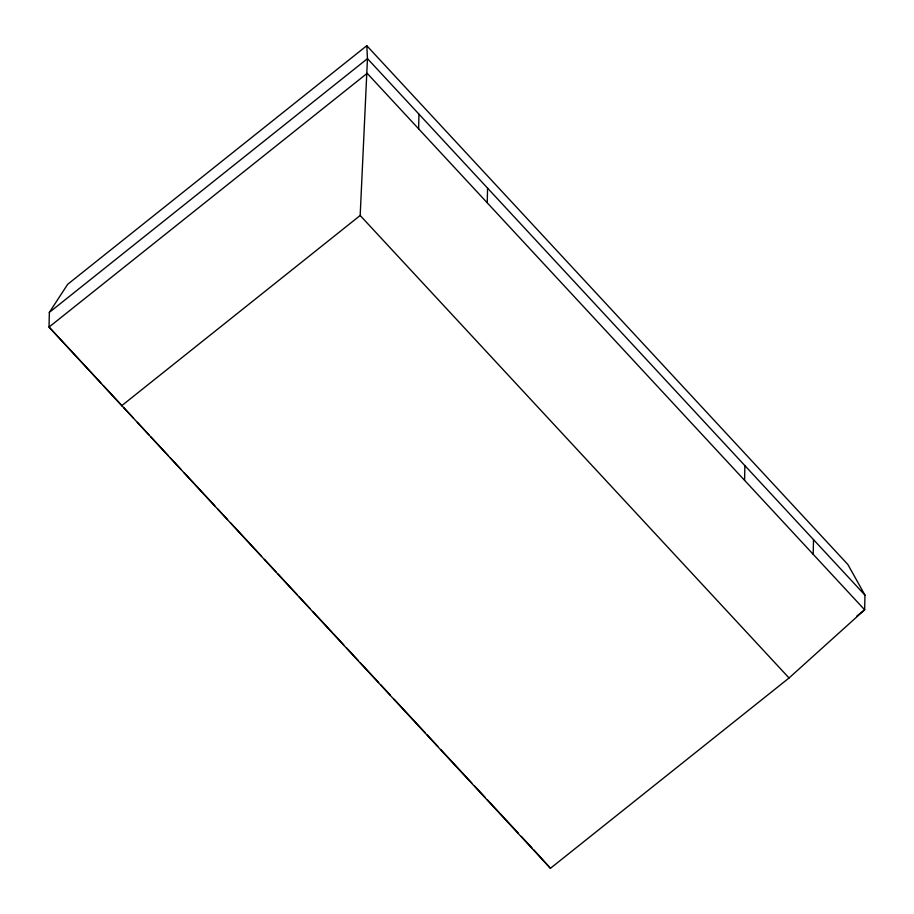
<?xml version="1.0" encoding="UTF-8"?>
<svg xmlns="http://www.w3.org/2000/svg" width="914" height="914" viewBox="0 0 914 914"><rect width="100%" height="100%" fill="white"/><g stroke="black" fill="none" stroke-linecap="round" stroke-linejoin="round"><path stroke-width="1.37" d="M49.345 312.394L49.036 327.075L550.445 868.3L789.045 677.982L864.655 609.809L864.964 595.117L847.849 564.475L366.788 45.7L67.693 284.277L49.345 312.394L367.474 58.633L366.788 45.7M418.635 128.817L418.943 114.124M487.253 202.817L487.562 188.124M744.579 480.307L744.887 465.626M813.197 554.307L813.506 539.626M789.045 677.982L360.173 215.487L367.474 58.633L864.964 595.117M121.573 405.805L360.173 215.487M856.841 616.047L864.655 609.809L367.165 73.326L49.036 327.075L101.431 383.583M103.373 385.674L121.802 405.553M123.744 407.644L133.455 418.109M137.329 422.302L148.971 434.858M150.913 436.949L168.382 455.778M170.324 457.868L180.995 469.385M183.908 472.527L214.95 506.002M217.863 509.144L227.563 519.609M230.477 522.751L261.53 556.226M264.432 559.368L276.028 571.878M277.97 573.958L297.29 594.797M299.232 596.888L309.857 608.347M312.759 611.477L332.09 632.328M333.062 633.368L343.733 644.873M346.635 648.015L358.277 660.571M360.219 662.661L378.647 682.541M380.59 684.632L390.289 695.086M394.174 699.279L425.216 732.754M427.158 734.845L437.829 746.35M440.731 749.491L471.773 782.967M474.686 786.097L485.357 797.614M487.299 799.704L518.364 833.202M521.277 836.344L531.959 847.861M533.902 849.951L550.445 868.3"/></g></svg>
